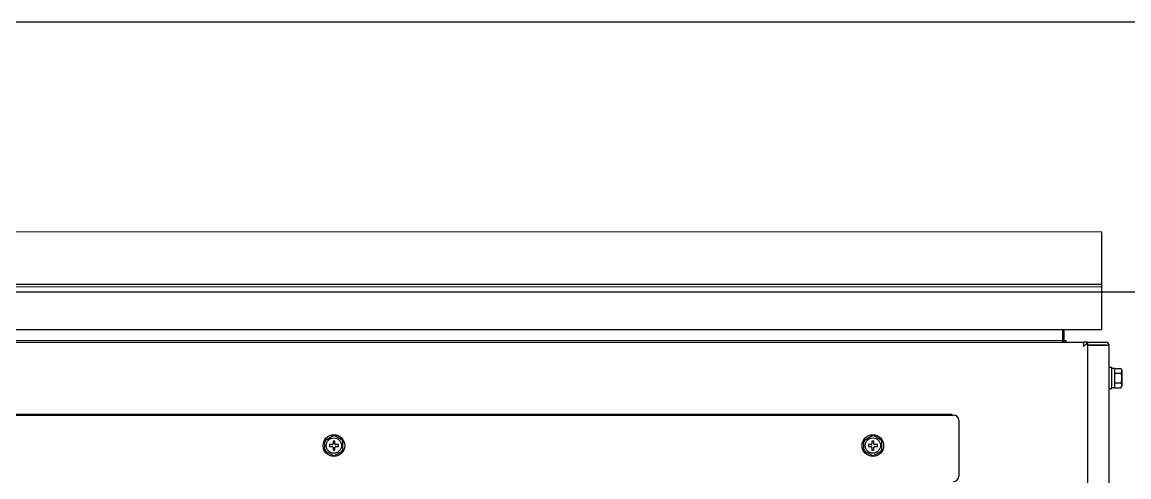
# Model space of a CAD drawing. Extents: x 61367 to 140945, y -1257 to 25588.
# Drawn here: x 70806 to 71422, y 16106 to 16358 of the extents above; entities that cross this region are included whole.
import ezdxf

# ---------------------------------------------------------------- set-up
doc = ezdxf.new("R2010")
doc.units = 0
doc.header["$MEASUREMENT"] = 0
doc.layers.get('0').update_dxf_attribs({"linetype": 'CONTINUOUS'})
for name, color, linetype in [('2401-00300-M6-16HWMC_0', 7, 'CONTINUOUS'), ('2401-00336-S-M6-12HWM_0', 7, 'CONTINUOUS'), ('4212-68099_1_0', 7, 'CONTINUOUS'), ('4212-73754_1_0', 7, 'CONTINUOUS'), ('4212-98011_2_2_0', 7, 'CONTINUOUS'), ('4212-98011_2_3_0', 7, 'CONTINUOUS'), ('4212-Y040801_1_1_0', 7, 'CONTINUOUS'), ('4215-0412-2_0', 7, 'CONTINUOUS'), ('YT-50-01_AF0_1_0', 7, 'CONTINUOUS'), ('YT-50-01_AF0_4_0', 7, 'CONTINUOUS')]:
    doc.layers.add(name, color=color, linetype=linetype)
doc.layers.add('THICK', color=7, linetype='CONTINUOUS', lineweight=0)

# ---------------------------------------------------------------- blocks, each defined once
blk = doc.blocks.new('ERGRTHTHRT')
at = {"color": 7, "linetype": 'Continuous'}
for p, q in [((-37112.55, -67481.14), (-37967.55, -67481.04)), ((-37112.55, -67482.54), (-37967.55, -67482.44))]:
    blk.add_line(p, q, dxfattribs=at)
at = {"layer": '2401-00300-M6-16HWMC_0', "color": 7, "linetype": 'Continuous'}
for p, q in [((-37107.11, -67527.16), (-37108.56, -67527.16)), ((-37107.11, -67539.16), (-37107.11, -67527.16)), ((-37105.46, -67527.79), (-37107.11, -67527.79)), ((-37105.46, -67538.54), (-37105.46, -67527.79)), ((-37105.46, -67527.81), (-37101.98, -67527.81)), ((-37105.46, -67530.49), (-37101.98, -67530.49)), ((-37101.46, -67528.81), (-37101.46, -67537.52)), ((-37105.46, -67538.54), (-37107.11, -67538.54)), ((-37105.46, -67535.84), (-37101.98, -67535.84)), ((-37105.46, -67538.52), (-37101.98, -67538.52)), ((-37107.11, -67539.16), (-37108.56, -67539.16))]:
    blk.add_line(p, q, dxfattribs=at)
for centre, start, end in [((-37102.68, -67528.81), 0, 55.05199), ((-37102.68, -67537.52), 304.94801, 0)]:
    blk.add_arc(centre, 1.22, start, end, dxfattribs=at)
for points, knots in [([(-37101.98, -67530.49), (-37101.86, -67530.41), (-37101.68, -67530.21), (-37101.51, -67529.73), (-37101.48, -67529.15), (-37101.51, -67528.56), (-37101.68, -67528.09), (-37101.86, -67527.89), (-37101.98, -67527.81)], [0, 0, 0, 0, 0.143491, 0.266268, 0.499999, 0.733731, 0.856509, 1, 1, 1, 1]), ([(-37101.98, -67535.84), (-37101.71, -67535.47), (-37101.51, -67534.53), (-37101.48, -67533.16), (-37101.51, -67531.8), (-37101.71, -67530.86), (-37101.98, -67530.49)], [0, 0, 0, 0, 0.248888, 0.499999, 0.75111, 1, 1, 1, 1]), ([(-37101.98, -67538.52), (-37101.86, -67538.44), (-37101.68, -67538.24), (-37101.51, -67537.77), (-37101.48, -67537.18), (-37101.51, -67536.59), (-37101.68, -67536.12), (-37101.86, -67535.92), (-37101.98, -67535.84)], [0, 0, 0, 0, 0.14349, 0.266269, 0.5, 0.733731, 0.856508, 1, 1, 1, 1])]:
    blk.add_open_spline(points, degree=3, knots=knots, dxfattribs=at)
at = {"layer": '2401-00336-S-M6-12HWM_0', "color": 7, "linetype": 'Continuous'}
for p, q in [((-37545.06, -67567.78), (-37540.06, -67564.89)), ((-37545.06, -67573.55), (-37545.06, -67567.78)), ((-37540.56, -67568.16), (-37540.56, -67569.66)), ((-37539.56, -67568.16), (-37540.56, -67568.16)), ((-37535.06, -67567.78), (-37540.06, -67564.89)), ((-37539.56, -67569.66), (-37539.56, -67568.16)), ((-37535.06, -67573.55), (-37535.06, -67567.78)), ((-37245.06, -67567.78), (-37240.06, -67564.89)), ((-37245.06, -67573.55), (-37245.06, -67567.78)), ((-37240.56, -67568.16), (-37240.56, -67569.66)), ((-37239.56, -67568.16), (-37240.56, -67568.16)), ((-37235.06, -67567.78), (-37240.06, -67564.89)), ((-37239.56, -67569.66), (-37239.56, -67568.16)), ((-37235.06, -67573.55), (-37235.06, -67567.78)), ((-37540.06, -67576.44), (-37545.06, -67573.55)), ((-37542.56, -67570.16), (-37542.56, -67571.16)), ((-37541.06, -67570.16), (-37542.56, -67570.16)), ((-37542.56, -67571.16), (-37541.06, -67571.16)), ((-37540.56, -67571.66), (-37540.56, -67573.16)), ((-37540.56, -67573.16), (-37539.56, -67573.16)), ((-37540.06, -67576.44), (-37535.06, -67573.55)), ((-37539.56, -67573.16), (-37539.56, -67571.66)), ((-37537.56, -67570.16), (-37539.06, -67570.16)), ((-37539.06, -67571.16), (-37537.56, -67571.16)), ((-37537.56, -67571.16), (-37537.56, -67570.16)), ((-37240.06, -67576.44), (-37245.06, -67573.55)), ((-37242.56, -67570.16), (-37242.56, -67571.16)), ((-37241.06, -67570.16), (-37242.56, -67570.16)), ((-37242.56, -67571.16), (-37241.06, -67571.16)), ((-37240.56, -67571.66), (-37240.56, -67573.16)), ((-37240.56, -67573.16), (-37239.56, -67573.16)), ((-37240.06, -67576.44), (-37235.06, -67573.55)), ((-37239.56, -67573.16), (-37239.56, -67571.66)), ((-37237.56, -67570.16), (-37239.06, -67570.16)), ((-37239.06, -67571.16), (-37237.56, -67571.16)), ((-37237.56, -67571.16), (-37237.56, -67570.16))]:
    blk.add_line(p, q, dxfattribs=at)
for centre, radius in [((-37540.06, -67570.66), 6), ((-37540.06, -67570.66), 4.25), ((-37240.06, -67570.66), 6), ((-37240.06, -67570.66), 4.25)]:
    blk.add_circle(centre, radius, dxfattribs=at)
for centre, radius, start, end in [((-37540.06, -67570.66), 5.47, 144.00755, 155.99245), ((-37541.06, -67569.66), 0.5, 270, 0), ((-37540.06, -67570.66), 5.47, 84.00755, 95.99245), ((-37539.06, -67569.66), 0.5, 180, 270), ((-37540.06, -67570.66), 5.47, 24.00755, 35.99245), ((-37240.06, -67570.66), 5.47, 144.00755, 155.99245), ((-37241.06, -67569.66), 0.5, 270, 0), ((-37240.06, -67570.66), 5.47, 84.00755, 95.99245), ((-37239.06, -67569.66), 0.5, 180, 270), ((-37240.06, -67570.66), 5.47, 24.00755, 35.99245), ((-37540.06, -67570.66), 5.47, 204.00755, 215.99245), ((-37541.06, -67571.66), 0.5, 0, 90), ((-37539.06, -67571.66), 0.5, 90, 180), ((-37540.06, -67570.66), 5.47, 324.00755, 335.99245), ((-37240.06, -67570.66), 5.47, 204.00755, 215.99245), ((-37241.06, -67571.66), 0.5, 0, 90), ((-37239.06, -67571.66), 0.5, 90, 180), ((-37240.06, -67570.66), 5.47, 324.00755, 335.99245), ((-37540.06, -67570.66), 5.47, 264.00755, 275.99245), ((-37240.06, -67570.66), 5.47, 264.00755, 275.99245)]:
    blk.add_arc(centre, radius, start, end, dxfattribs=at)
at = {"layer": '4212-68099_1_0', "color": 7, "linetype": 'Continuous'}
for p, q in [((-37957.36, -67513.16), (-37122.76, -67513.16)), ((-37122.76, -67513.16), (-37122.76, -67515.36)), ((-37120.56, -67513.16), (-37122.56, -67513.16)), ((-37120.56, -67513.16), (-37120.56, -69588.16)), ((-37122.76, -67515.36), (-37122.73, -67515.17)), ((-37122.76, -67515.36), (-37122.67, -67515.31)), ((-37122.67, -67515.31), (-37122.56, -67515.24))]:
    blk.add_line(p, q, dxfattribs=at)
blk.add_open_spline([(-37122.73, -67515.17), (-37122.64, -67514.5), (-37122.56, -67513.84), (-37122.56, -67513.16)], degree=3, dxfattribs=at)
blk.add_open_spline([(-37122.56, -67515.24), (-37122.06, -67514.92), (-37121.25, -67514.44), (-37120.56, -67513.56), (-37120.56, -67513.16)], degree=3, knots=[0, 0, 0, 0, 0.597826, 1, 1, 1, 1], dxfattribs=at)
at = {"layer": '4212-73754_1_0', "color": 7, "linetype": 'Continuous'}
for p, q in [((-37122.76, -67513.16), (-37122.56, -67513.16)), ((-37120.56, -67513.16), (-37110.26, -67513.16)), ((-37122.76, -67514.66), (-37122.66, -67514.66)), ((-37122.69, -67514.86), (-37122.76, -67514.86)), ((-37120.56, -67514.66), (-37110.26, -67514.66)), ((-37120.56, -67514.86), (-37108.56, -67514.86)), ((-37108.56, -68535.66), (-37108.56, -67514.86))]:
    blk.add_line(p, q, dxfattribs=at)
for radius in [1.7, 0.2]:
    blk.add_arc((-37110.26, -67514.86), radius, 0, 90, dxfattribs=at)
at = {"layer": '4212-98011_2_2_0', "color": 7, "linetype": 'Continuous'}
for p, q in [((-37133.56, -67513.16), (-37133.55, -67506.18)), ((-37133.55, -67512.18), (-37132.55, -67512.18)), ((-37132.56, -67513.16), (-37132.55, -67512.18))]:
    blk.add_line(p, q, dxfattribs=at)
at = {"layer": '4212-98011_2_3_0', "color": 7, "linetype": 'Continuous'}
for p, q in [((-37134.55, -67506.18), (-37134.55, -67512.18)), ((-37945.55, -67512.09), (-37134.55, -67512.18)), ((-37134.55, -67512.18), (-37134.56, -67513.16))]:
    blk.add_line(p, q, dxfattribs=at)
at = {"layer": '4212-Y040801_1_1_0', "color": 7, "linetype": 'Continuous'}
for p, q in [((-37112.55, -67451.9), (-37967.55, -67451.8)), ((-37112.55, -67506.18), (-37112.55, -67451.9)), ((-37967.55, -67506.08), (-37112.55, -67506.18))]:
    blk.add_line(p, q, dxfattribs=at)
at = {"layer": '4215-0412-2_0', "color": 7, "linetype": 'Continuous'}
for p, q in [((-37883, -67553.68), (-37195.2, -67553.68)), ((-37192.2, -67556.68), (-37192.2, -67587.68))]:
    blk.add_line(p, q, dxfattribs=at)
for centre, start, end in [((-37195.2, -67556.68), 0, 90), ((-37195.2, -67587.68), 270, 0)]:
    blk.add_arc(centre, 3, start, end, dxfattribs=at)
at = {"layer": 'YT-50-01_AF0_1_0', "color": 7, "linetype": 'Continuous'}
for p in [(-37884.06, -67553.16), (-37196.58, -67553.68)]:
    blk.add_line(p, (-37196.06, -67553.16), dxfattribs=at)
at = {"layer": 'YT-50-01_AF0_1_0', "color": 5, "linetype": 'Continuous'}
blk.add_line((-37540.06, -67553.68), (-37540.06, -67553.16), dxfattribs=at)
at = {"layer": 'YT-50-01_AF0_4_0', "color": 7, "linetype": 'Continuous'}
for p in [(-37196.58, -67553.68), (-37196.06, -67553.68)]:
    blk.add_line(p, (-37196.06, -67553.16), dxfattribs=at)

msp = doc.modelspace()

# ---------------------------------------------------------------- linework, layer by layer
at = {"layer": 'THICK', "lineweight": -3}
msp.add_lwpolyline([(80169.171, 16208.442), (80169.171, 16271.442), (80145.171, 16271.442), (80145.171, 16358.442), (68309.171, 16358.442), (68309.171, 16271.442), (68285.171, 16271.442), (68285.171, 16208.442)], close=True, dxfattribs=at)

# ---------------------------------------------------------------- block references
at = {"lineweight": -3}
msp.add_blockref('ERGRTHTHRT', (108519.232, 83693.606), dxfattribs=at)

doc.saveas('drawing.dxf')
